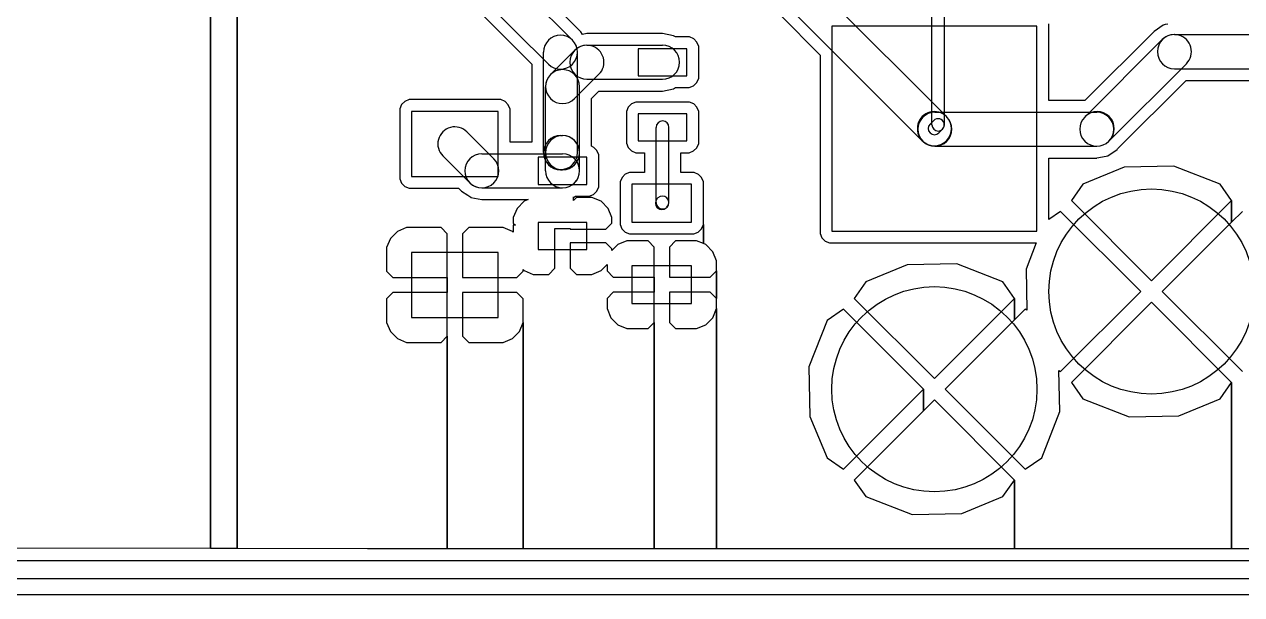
# Model space of a CAD drawing. Extents: x 32880 to 68030, y 27285 to 49782.
# Drawn here: x 45066 to 56280, y 27285 to 32540 of the extents above; entities that cross this region are included whole.
import ezdxf

# ---------------------------------------------------------------- set-up
doc = ezdxf.new("R2010")
doc.units = 0
doc.layers.add('BLACK', color=1, linetype='CONTINUOUS')

msp = doc.modelspace()

# ---------------------------------------------------------------- linework, layer by layer
at = {"layer": 'BLACK'}
for p, q in [((53427, 31613), (53427, 34545)), ((53541, 31613), (53541, 34545)), ((47027, 27710), (47027, 33116)), ((47027, 33116), (47027, 27710)), ((47027, 27710), (47027, 33116)), ((47027, 33116), (47027, 27710)), ((49505, 33004), (50115, 32394)), ((52244, 33005), (53560, 31689)), ((46780, 27711), (46780, 32791)), ((46780, 32791), (46780, 27711)), ((46780, 27711), (46780, 32791)), ((46780, 32791), (46780, 27711)), ((49283, 32782), (49893, 32172)), ((52022, 32783), (53338, 31467)), ((49283, 32629), (49740, 32173)), ((49283, 32629), (49740, 32173)), ((50192, 32470), (50032, 32629)), ((50192, 32470), (50032, 32629)), ((52024, 32629), (52396, 32257)), ((52024, 32629), (52396, 32257)), ((54394, 32523), (52504, 32523)), ((52504, 32523), (52504, 30633)), ((54394, 30633), (54394, 32523)), ((54502, 31838), (54502, 32544)), ((54502, 31838), (54502, 32544)), ((55558, 32533), (55473, 32475)), ((55558, 32533), (55473, 32475)), ((55574, 32537), (55558, 32533)), ((55574, 32537), (55558, 32533)), ((55600, 32542), (55574, 32537)), ((55600, 32542), (55574, 32537)), ((50192, 32469), (50192, 32470)), ((50192, 32469), (50192, 32470)), ((50207, 32447), (50192, 32469)), ((50207, 32447), (50192, 32469)), ((50249, 32455), (50207, 32447)), ((50249, 32455), (50207, 32447)), ((50945, 32455), (50249, 32455)), ((50945, 32455), (50249, 32455)), ((51046, 32435), (50945, 32455)), ((51046, 32435), (50945, 32455)), ((51063, 32423), (51046, 32435)), ((51063, 32423), (51046, 32435)), ((51149, 32423), (51063, 32423)), ((51149, 32423), (51063, 32423)), ((51192, 32423), (51149, 32423)), ((51192, 32423), (51149, 32423)), ((51232, 32406), (51192, 32423)), ((51232, 32406), (51192, 32423)), ((55473, 32475), (54836, 31838)), ((55473, 32475), (54836, 31838)), ((55660, 32445), (56960, 32445)), ((49913, 32077), (50137, 32301)), ((50249, 32347), (50945, 32347)), ((51170, 32315), (50720, 32315)), ((50720, 32315), (50720, 32065)), ((51170, 32065), (51170, 32315)), ((51262, 32376), (51232, 32406)), ((51262, 32376), (51232, 32406)), ((51278, 32336), (51262, 32376)), ((51278, 32336), (51262, 32376)), ((51278, 32086), (51278, 32336)), ((51278, 32086), (51278, 32336)), ((54834, 31685), (55548, 32399)), ((49848, 31358), (49848, 32282)), ((50162, 31358), (50162, 32282)), ((52396, 32257), (52396, 30612)), ((52396, 32257), (52396, 30612)), ((49740, 32173), (49740, 31455)), ((49740, 32173), (49740, 31455)), ((50135, 31855), (50359, 32079)), ((51278, 32043), (51278, 32086)), ((51278, 32043), (51278, 32086)), ((55056, 31463), (55770, 32177)), ((55660, 32131), (56960, 32131)), ((49867, 31357), (49867, 31965)), ((50181, 31357), (50181, 31965)), ((50249, 32033), (50945, 32033)), ((50720, 32065), (51170, 32065)), ((51191, 31957), (51231, 31973)), ((51191, 31957), (51231, 31973)), ((51231, 31973), (51261, 32003)), ((51231, 31973), (51261, 32003)), ((51261, 32003), (51278, 32043)), ((51261, 32003), (51278, 32043)), ((55137, 31391), (55769, 32023)), ((55137, 31391), (55769, 32023)), ((55769, 32023), (56961, 32023)), ((55769, 32023), (56961, 32023)), ((50289, 31856), (50358, 31925)), ((50289, 31856), (50358, 31925)), ((50289, 31416), (50289, 31856)), ((50289, 31416), (50289, 31856)), ((50358, 31925), (50945, 31925)), ((50358, 31925), (50945, 31925)), ((50945, 31925), (51046, 31945)), ((50945, 31925), (51046, 31945)), ((51046, 31945), (51063, 31957)), ((51046, 31945), (51063, 31957)), ((51063, 31957), (51191, 31957)), ((51063, 31957), (51191, 31957)), ((48541, 31800), (48524, 31760)), ((48541, 31800), (48524, 31760)), ((48524, 31760), (48524, 31717)), ((48524, 31760), (48524, 31717)), ((48571, 31830), (48541, 31800)), ((48571, 31830), (48541, 31800)), ((48611, 31846), (48571, 31830)), ((48611, 31846), (48571, 31830)), ((49411, 31846), (48611, 31846)), ((49411, 31846), (48611, 31846)), ((49432, 31738), (48632, 31738)), ((48632, 31738), (48632, 31138)), ((49454, 31846), (49411, 31846)), ((49454, 31846), (49411, 31846)), ((49432, 31138), (49432, 31738)), ((49494, 31829), (49454, 31846)), ((49494, 31829), (49454, 31846)), ((49524, 31799), (49494, 31829)), ((49524, 31799), (49494, 31829)), ((49540, 31759), (49524, 31799)), ((49540, 31759), (49524, 31799)), ((49540, 31455), (49540, 31759)), ((49540, 31455), (49540, 31759)), ((50629, 31777), (50612, 31737)), ((50629, 31777), (50612, 31737)), ((50612, 31737), (50612, 31694)), ((50612, 31737), (50612, 31694)), ((50659, 31807), (50629, 31777)), ((50659, 31807), (50629, 31777)), ((50699, 31823), (50659, 31807)), ((50699, 31823), (50659, 31807)), ((51149, 31823), (50699, 31823)), ((51149, 31823), (50699, 31823)), ((51192, 31823), (51149, 31823)), ((51192, 31823), (51149, 31823)), ((51232, 31806), (51192, 31823)), ((51232, 31806), (51192, 31823)), ((51262, 31776), (51232, 31806)), ((51262, 31776), (51232, 31806)), ((51278, 31736), (51262, 31776)), ((51278, 31736), (51262, 31776)), ((51278, 31486), (51278, 31736)), ((51278, 31486), (51278, 31736)), ((54836, 31838), (54502, 31838)), ((54836, 31838), (54502, 31838)), ((48524, 31717), (48524, 31117)), ((48524, 31717), (48524, 31117)), ((50612, 31694), (50612, 31444)), ((50612, 31694), (50612, 31444)), ((51170, 31715), (50720, 31715)), ((50720, 31715), (50720, 31465)), ((51170, 31465), (51170, 31715)), ((53409, 31619), (53443, 31653)), ((53454, 31730), (54944, 31730)), ((53564, 31685), (53560, 31689)), ((54838, 31689), (54834, 31685)), ((49391, 31301), (49143, 31549)), ((50005, 31514), (50023, 31514)), ((50886, 30898), (50886, 31590)), ((51004, 30898), (51004, 31590)), ((53489, 31539), (53523, 31573)), ((49740, 31455), (49540, 31455)), ((49740, 31455), (49540, 31455)), ((50311, 31406), (50289, 31416)), ((50311, 31406), (50289, 31416)), ((50341, 31376), (50311, 31406)), ((50341, 31376), (50311, 31406)), ((50612, 31444), (50628, 31404)), ((50612, 31444), (50628, 31404)), ((50628, 31404), (50658, 31374)), ((50628, 31404), (50658, 31374)), ((50720, 31465), (51170, 31465)), ((51231, 31373), (51261, 31403)), ((51231, 31373), (51261, 31403)), ((51261, 31403), (51278, 31443)), ((51261, 31403), (51278, 31443)), ((51278, 31443), (51278, 31486)), ((51278, 31443), (51278, 31486)), ((53342, 31463), (53338, 31467)), ((53454, 31416), (54944, 31416)), ((55060, 31467), (55056, 31463)), ((49169, 31079), (48921, 31327)), ((49280, 31347), (50024, 31347)), ((50249, 31315), (49799, 31315)), ((49799, 31315), (49799, 31065)), ((49867, 31191), (49867, 31357)), ((50181, 31191), (50181, 31357)), ((50249, 31065), (50249, 31315)), ((50357, 31336), (50341, 31376)), ((50357, 31336), (50341, 31376)), ((50357, 31086), (50357, 31336)), ((50357, 31086), (50357, 31336)), ((50658, 31374), (50698, 31357)), ((50658, 31374), (50698, 31357)), ((50698, 31357), (50741, 31357)), ((50698, 31357), (50741, 31357)), ((50741, 31357), (50778, 31357)), ((50741, 31357), (50778, 31357)), ((50778, 31357), (50778, 31174)), ((50778, 31357), (50778, 31174)), ((51112, 31174), (51112, 31357)), ((51112, 31357), (51191, 31357)), ((51112, 31174), (51112, 31357)), ((51112, 31357), (51191, 31357)), ((51191, 31357), (51231, 31373)), ((51191, 31357), (51231, 31373)), ((54502, 30740), (54502, 31308)), ((54502, 31308), (54945, 31308)), ((54502, 30740), (54502, 31308)), ((54502, 31308), (54945, 31308)), ((54945, 31309), (55030, 31325)), ((54945, 31309), (55030, 31325)), ((54945, 31308), (54945, 31309)), ((54945, 31308), (54945, 31309)), ((55030, 31325), (55046, 31328)), ((55030, 31325), (55046, 31328)), ((55046, 31328), (55047, 31328)), ((55046, 31328), (55047, 31328)), ((55047, 31328), (55132, 31386)), ((55047, 31328), (55132, 31386)), ((55132, 31386), (55137, 31391)), ((55132, 31386), (55137, 31391)), ((50005, 31200), (50023, 31200)), ((50642, 31174), (50602, 31158)), ((50642, 31174), (50602, 31158)), ((50778, 31174), (50642, 31174)), ((50778, 31174), (50642, 31174)), ((51192, 31174), (51112, 31174)), ((51192, 31174), (51112, 31174)), ((51235, 31174), (51192, 31174)), ((51235, 31174), (51192, 31174)), ((51275, 31157), (51235, 31174)), ((51275, 31157), (51235, 31174)), ((55197, 31224), (54817, 31067)), ((55197, 31224), (54817, 31067)), ((55655, 31233), (55197, 31224)), ((55655, 31233), (55197, 31224)), ((56081, 31067), (55655, 31233)), ((56081, 31067), (55655, 31233)), ((48524, 31117), (48540, 31077)), ((48524, 31117), (48540, 31077)), ((48540, 31077), (48570, 31047)), ((48540, 31077), (48570, 31047)), ((48632, 31138), (49432, 31138)), ((49799, 31065), (50249, 31065)), ((50357, 31043), (50357, 31086)), ((50357, 31043), (50357, 31086)), ((50572, 31128), (50555, 31088)), ((50572, 31128), (50555, 31088)), ((50555, 31088), (50555, 31045)), ((50555, 31088), (50555, 31045)), ((50602, 31158), (50572, 31128)), ((50602, 31158), (50572, 31128)), ((51213, 31066), (50663, 31066)), ((50663, 31066), (50663, 30716)), ((51213, 30716), (51213, 31066)), ((51305, 31127), (51275, 31157)), ((51305, 31127), (51275, 31157)), ((51321, 31087), (51305, 31127)), ((51321, 31087), (51305, 31127)), ((51321, 30737), (51321, 31087)), ((51321, 30737), (51321, 31087)), ((54817, 31067), (54711, 30915)), ((54817, 31067), (54711, 30915)), ((56187, 30915), (56081, 31067)), ((56187, 30915), (56081, 31067)), ((48570, 31047), (48610, 31030)), ((48570, 31047), (48610, 31030)), ((48610, 31030), (48653, 31030)), ((48610, 31030), (48653, 31030)), ((48653, 31030), (49065, 31030)), ((48653, 31030), (49065, 31030)), ((49065, 31030), (49092, 31003)), ((49065, 31030), (49092, 31003)), ((49092, 31003), (49093, 31003)), ((49092, 31003), (49093, 31003)), ((49093, 31003), (49150, 30965)), ((49093, 31003), (49150, 30965)), ((49150, 30965), (49178, 30946)), ((49150, 30965), (49178, 30946)), ((49280, 31033), (50024, 31033)), ((50125, 30945), (50142, 30957)), ((50125, 30945), (50142, 30957)), ((50142, 30957), (50270, 30957)), ((50142, 30957), (50270, 30957)), ((50270, 30957), (50310, 30973)), ((50270, 30957), (50310, 30973)), ((50310, 30973), (50340, 31003)), ((50310, 30973), (50340, 31003)), ((50340, 31003), (50357, 31043)), ((50340, 31003), (50357, 31043)), ((50555, 31045), (50555, 30695)), ((50555, 31045), (50555, 30695)), ((49178, 30946), (49179, 30945)), ((49178, 30946), (49179, 30945)), ((49179, 30945), (49279, 30926)), ((49179, 30945), (49279, 30926)), ((49279, 30926), (49280, 30925)), ((49279, 30926), (49280, 30925)), ((49280, 30925), (49707, 30925)), ((49280, 30925), (49707, 30925)), ((49605, 30844), (49570, 30760)), ((49605, 30844), (49570, 30760)), ((49669, 30909), (49605, 30844)), ((49669, 30909), (49605, 30844)), ((49707, 30925), (49669, 30909)), ((49707, 30925), (49669, 30909)), ((50119, 30944), (50125, 30945)), ((50119, 30944), (50125, 30945)), ((50124, 30944), (50119, 30944)), ((50124, 30944), (50119, 30944)), ((50151, 30944), (50124, 30917)), ((50124, 30917), (50124, 30944)), ((50151, 30944), (50124, 30917)), ((50124, 30917), (50124, 30944)), ((50204, 30944), (50151, 30944)), ((50204, 30944), (50151, 30944)), ((50295, 30944), (50204, 30944)), ((50295, 30944), (50204, 30944)), ((50379, 30909), (50295, 30944)), ((50379, 30909), (50295, 30944)), ((50443, 30844), (50379, 30909)), ((50443, 30844), (50379, 30909)), ((50478, 30760), (50443, 30844)), ((50478, 30760), (50443, 30844)), ((50902, 30940), (50896, 30934)), ((50986, 30856), (50980, 30850)), ((54711, 30915), (55449, 30177)), ((54711, 30915), (55449, 30177)), ((55449, 30177), (56187, 30915)), ((55449, 30177), (56187, 30915)), ((56187, 30717), (56187, 30915)), ((56187, 30915), (56187, 30717)), ((56187, 30717), (56187, 30915)), ((56187, 30915), (56187, 30717)), ((49570, 30760), (49570, 30709)), ((49570, 30760), (49570, 30709)), ((50478, 30709), (50478, 30760)), ((50478, 30709), (50478, 30760)), ((51321, 30694), (51321, 30737)), ((51321, 30694), (51321, 30737)), ((54612, 30816), (54502, 30740)), ((54612, 30816), (54502, 30740)), ((55350, 30078), (54612, 30816)), ((55350, 30078), (54612, 30816)), ((56286, 30816), (56187, 30717)), ((56286, 30816), (56187, 30717)), ((48502, 30632), (48438, 30567)), ((48502, 30632), (48438, 30567)), ((48586, 30667), (48502, 30632)), ((48586, 30667), (48502, 30632)), ((48677, 30667), (48586, 30667)), ((48677, 30667), (48586, 30667)), ((48905, 30667), (48677, 30667)), ((48905, 30667), (48677, 30667)), ((48962, 30610), (48905, 30667)), ((48962, 30610), (48905, 30667)), ((49159, 30667), (49102, 30610)), ((49159, 30667), (49102, 30610)), ((49387, 30667), (49159, 30667)), ((49387, 30667), (49159, 30667)), ((49478, 30667), (49387, 30667)), ((49478, 30667), (49387, 30667)), ((49562, 30632), (49478, 30667)), ((49562, 30632), (49478, 30667)), ((49570, 30624), (49562, 30632)), ((49570, 30624), (49562, 30632)), ((49570, 30709), (49589, 30690)), ((49570, 30709), (49589, 30690)), ((49589, 30690), (49570, 30690)), ((49570, 30690), (49570, 30624)), ((49589, 30690), (49570, 30690)), ((49570, 30690), (49570, 30624)), ((50249, 30715), (49799, 30715)), ((49799, 30715), (49799, 30465)), ((49954, 30652), (49954, 30660)), ((49954, 30660), (50094, 30660)), ((49954, 30652), (49954, 30660)), ((49954, 30660), (50094, 30660)), ((49954, 30528), (49954, 30652)), ((49954, 30528), (49954, 30652)), ((50094, 30660), (50094, 30652)), ((50094, 30660), (50094, 30652)), ((50094, 30652), (50421, 30652)), ((50094, 30652), (50421, 30652)), ((50249, 30465), (50249, 30715)), ((50421, 30652), (50478, 30709)), ((50421, 30652), (50478, 30709)), ((50555, 30695), (50571, 30655)), ((50555, 30695), (50571, 30655)), ((50571, 30655), (50601, 30625)), ((50571, 30655), (50601, 30625)), ((50601, 30625), (50641, 30608)), ((50601, 30625), (50641, 30608)), ((50663, 30716), (51213, 30716)), ((51234, 30608), (51274, 30624)), ((51234, 30608), (51274, 30624)), ((51274, 30624), (51304, 30654)), ((51274, 30624), (51304, 30654)), ((51304, 30654), (51321, 30694)), ((51304, 30654), (51321, 30694)), ((51321, 30520), (51321, 30694)), ((51321, 30694), (51321, 30520)), ((51321, 30520), (51321, 30694)), ((51321, 30694), (51321, 30520)), ((52504, 30633), (54394, 30633)), ((56187, 30717), (55548, 30078)), ((56187, 30717), (55548, 30078)), ((48438, 30567), (48403, 30483)), ((48438, 30567), (48403, 30483)), ((48962, 30208), (48962, 30610)), ((48962, 30208), (48962, 30610)), ((49102, 30610), (49102, 30208)), ((49102, 30610), (49102, 30208)), ((49954, 30490), (49954, 30528)), ((49954, 30490), (49954, 30528)), ((50421, 30528), (50094, 30528)), ((50094, 30528), (50094, 30293)), ((50421, 30528), (50094, 30528)), ((50094, 30528), (50094, 30293)), ((50478, 30471), (50421, 30528)), ((50478, 30471), (50421, 30528)), ((50533, 30510), (50478, 30455)), ((50533, 30510), (50478, 30455)), ((50617, 30545), (50533, 30510)), ((50617, 30545), (50533, 30510)), ((50708, 30545), (50617, 30545)), ((50708, 30545), (50617, 30545)), ((50641, 30608), (50684, 30608)), ((50641, 30608), (50684, 30608)), ((50684, 30608), (51234, 30608)), ((50684, 30608), (51234, 30608)), ((50811, 30545), (50708, 30545)), ((50811, 30545), (50708, 30545)), ((50868, 30488), (50811, 30545)), ((50868, 30488), (50811, 30545)), ((51065, 30545), (51008, 30488)), ((51065, 30545), (51008, 30488)), ((51168, 30545), (51065, 30545)), ((51168, 30545), (51065, 30545)), ((51259, 30545), (51168, 30545)), ((51259, 30545), (51168, 30545)), ((51321, 30520), (51259, 30545)), ((51321, 30520), (51259, 30545)), ((51343, 30510), (51321, 30520)), ((51343, 30510), (51321, 30520)), ((51407, 30445), (51343, 30510)), ((51407, 30445), (51343, 30510)), ((52396, 30612), (52412, 30572)), ((52396, 30612), (52412, 30572)), ((52412, 30572), (52442, 30542)), ((52412, 30572), (52442, 30542)), ((52442, 30542), (52482, 30525)), ((52442, 30542), (52482, 30525)), ((52482, 30525), (52525, 30525)), ((52482, 30525), (52525, 30525)), ((52525, 30525), (54387, 30525)), ((52525, 30525), (54387, 30525)), ((54387, 30525), (54294, 30284)), ((54387, 30525), (54294, 30284)), ((48403, 30483), (48403, 30265)), ((48403, 30483), (48403, 30265)), ((49432, 30438), (48632, 30438)), ((48632, 30438), (48632, 29838)), ((49432, 29838), (49432, 30438)), ((49799, 30465), (50249, 30465)), ((49954, 30293), (49954, 30490)), ((49954, 30293), (49954, 30490)), ((50478, 30455), (50478, 30471)), ((50478, 30455), (50478, 30471)), ((50868, 30211), (50868, 30488)), ((50868, 30211), (50868, 30488)), ((51008, 30488), (51008, 30211)), ((51008, 30488), (51008, 30211)), ((51442, 30361), (51407, 30445)), ((51442, 30361), (51407, 30445)), ((49661, 30265), (49661, 30280)), ((49661, 30280), (49669, 30271)), ((49661, 30265), (49661, 30280)), ((49661, 30280), (49669, 30271)), ((49897, 30236), (49954, 30293)), ((49897, 30236), (49954, 30293)), ((50094, 30293), (50151, 30236)), ((50094, 30293), (50151, 30236)), ((50379, 30271), (50434, 30327)), ((50379, 30271), (50434, 30327)), ((50434, 30327), (50434, 30268)), ((50434, 30327), (50434, 30268)), ((51213, 30316), (50663, 30316)), ((50663, 30316), (50663, 29966)), ((51213, 29966), (51213, 30316)), ((51442, 30268), (51442, 30361)), ((51442, 30268), (51442, 30361)), ((53197, 30324), (52817, 30167)), ((53197, 30324), (52817, 30167)), ((53655, 30333), (53197, 30324)), ((53655, 30333), (53197, 30324)), ((54081, 30167), (53655, 30333)), ((54081, 30167), (53655, 30333)), ((54294, 30284), (54301, 29906)), ((54294, 30284), (54301, 29906)), ((48403, 30265), (48460, 30208)), ((48403, 30265), (48460, 30208)), ((48460, 30208), (48962, 30208)), ((48460, 30208), (48962, 30208)), ((48962, 30068), (48962, 30208)), ((48962, 30208), (48962, 30068)), ((48962, 30068), (48962, 30208)), ((48962, 30208), (48962, 30068)), ((49102, 30208), (49604, 30208)), ((49102, 30208), (49604, 30208)), ((49604, 30208), (49661, 30265)), ((49604, 30208), (49661, 30265)), ((49669, 30271), (49753, 30236)), ((49669, 30271), (49753, 30236)), ((49753, 30236), (49844, 30236)), ((49753, 30236), (49844, 30236)), ((49844, 30236), (49897, 30236)), ((49844, 30236), (49897, 30236)), ((50151, 30236), (50204, 30236)), ((50151, 30236), (50204, 30236)), ((50204, 30236), (50295, 30236)), ((50204, 30236), (50295, 30236)), ((50295, 30236), (50379, 30271)), ((50295, 30236), (50379, 30271)), ((50434, 30268), (50491, 30211)), ((50434, 30268), (50491, 30211)), ((50491, 30211), (50868, 30211)), ((50491, 30211), (50868, 30211)), ((50868, 30071), (50868, 30211)), ((50868, 30211), (50868, 30071)), ((50868, 30071), (50868, 30211)), ((50868, 30211), (50868, 30071)), ((51008, 30211), (51385, 30211)), ((51008, 30211), (51385, 30211)), ((51385, 30211), (51442, 30268)), ((51385, 30211), (51442, 30268)), ((51442, 30014), (51442, 30268)), ((51442, 30268), (51442, 30014)), ((51442, 30014), (51442, 30268)), ((51442, 30268), (51442, 30014)), ((52817, 30167), (52711, 30015)), ((52817, 30167), (52711, 30015)), ((54187, 30015), (54081, 30167)), ((54187, 30015), (54081, 30167)), ((48460, 30068), (48403, 30011)), ((48460, 30068), (48403, 30011)), ((48962, 30068), (48460, 30068)), ((48962, 30068), (48460, 30068)), ((48962, 29666), (48962, 30068)), ((48962, 29666), (48962, 30068)), ((49604, 30068), (49102, 30068)), ((49102, 30068), (49102, 29666)), ((49604, 30068), (49102, 30068)), ((49102, 30068), (49102, 29666)), ((49661, 30011), (49604, 30068)), ((49661, 30011), (49604, 30068)), ((50491, 30071), (50434, 30014)), ((50491, 30071), (50434, 30014)), ((50868, 30071), (50491, 30071)), ((50868, 30071), (50491, 30071)), ((50868, 29794), (50868, 30071)), ((50868, 29794), (50868, 30071)), ((51385, 30071), (51008, 30071)), ((51008, 30071), (51008, 29794)), ((51385, 30071), (51008, 30071)), ((51008, 30071), (51008, 29794)), ((51442, 30014), (51385, 30071)), ((51442, 30014), (51385, 30071)), ((54612, 29340), (55350, 30078)), ((54612, 29340), (55350, 30078)), ((55548, 30078), (56286, 29340)), ((55548, 30078), (56286, 29340)), ((48403, 30011), (48403, 29793)), ((48403, 30011), (48403, 29793)), ((49661, 29793), (49661, 30011)), ((49661, 29793), (49661, 30011)), ((50434, 30014), (50434, 29921)), ((50434, 30014), (50434, 29921)), ((50663, 29966), (51213, 29966)), ((51442, 29921), (51442, 30014)), ((51442, 29921), (51442, 30014)), ((52711, 30015), (53449, 29277)), ((52711, 30015), (53449, 29277)), ((53449, 29277), (54187, 30015)), ((53449, 29277), (54187, 30015)), ((54187, 29817), (54187, 30015)), ((54187, 30015), (54187, 29817)), ((54187, 29817), (54187, 30015)), ((54187, 30015), (54187, 29817)), ((55449, 29979), (54711, 29241)), ((55449, 29979), (54711, 29241)), ((56187, 29241), (55449, 29979)), ((56187, 29241), (55449, 29979)), ((48632, 29838), (49432, 29838)), ((50434, 29921), (50469, 29837)), ((50434, 29921), (50469, 29837)), ((50469, 29837), (50533, 29772)), ((50469, 29837), (50533, 29772)), ((51343, 29772), (51407, 29837)), ((51343, 29772), (51407, 29837)), ((51407, 29837), (51442, 29921)), ((51407, 29837), (51442, 29921)), ((51442, 27708), (51442, 29921)), ((51442, 29921), (51442, 27708)), ((51442, 27708), (51442, 29921)), ((51442, 29921), (51442, 27708)), ((52612, 29916), (52460, 29810)), ((52612, 29916), (52460, 29810)), ((53350, 29178), (52612, 29916)), ((53350, 29178), (52612, 29916)), ((54286, 29916), (54187, 29817)), ((54286, 29916), (54187, 29817)), ((54301, 29906), (54286, 29916)), ((54301, 29906), (54286, 29916)), ((48403, 29793), (48438, 29709)), ((48403, 29793), (48438, 29709)), ((49626, 29709), (49661, 29793)), ((49626, 29709), (49661, 29793)), ((49661, 27708), (49661, 29793)), ((49661, 29793), (49661, 27708)), ((49661, 27708), (49661, 29793)), ((49661, 29793), (49661, 27708)), ((50533, 29772), (50617, 29737)), ((50533, 29772), (50617, 29737)), ((50617, 29737), (50708, 29737)), ((50617, 29737), (50708, 29737)), ((50708, 29737), (50811, 29737)), ((50708, 29737), (50811, 29737)), ((50811, 29737), (50868, 29794)), ((50811, 29737), (50868, 29794)), ((50868, 27708), (50868, 29794)), ((50868, 29794), (50868, 27708)), ((50868, 27708), (50868, 29794)), ((50868, 29794), (50868, 27708)), ((51008, 29794), (51065, 29737)), ((51008, 29794), (51065, 29737)), ((51065, 29737), (51168, 29737)), ((51065, 29737), (51168, 29737)), ((51168, 29737), (51259, 29737)), ((51168, 29737), (51259, 29737)), ((51259, 29737), (51343, 29772)), ((51259, 29737), (51343, 29772)), ((52460, 29810), (52294, 29384)), ((52460, 29810), (52294, 29384)), ((54187, 29817), (53548, 29178)), ((54187, 29817), (53548, 29178)), ((48438, 29709), (48502, 29644)), ((48438, 29709), (48502, 29644)), ((48502, 29644), (48586, 29609)), ((48502, 29644), (48586, 29609)), ((48586, 29609), (48677, 29609)), ((48586, 29609), (48677, 29609)), ((48677, 29609), (48905, 29609)), ((48677, 29609), (48905, 29609)), ((48905, 29609), (48962, 29666)), ((48905, 29609), (48962, 29666)), ((48962, 27708), (48962, 29666)), ((48962, 29666), (48962, 27708)), ((48962, 27708), (48962, 29666)), ((48962, 29666), (48962, 27708)), ((49102, 29666), (49159, 29609)), ((49102, 29666), (49159, 29609)), ((49159, 29609), (49387, 29609)), ((49159, 29609), (49387, 29609)), ((49387, 29609), (49478, 29609)), ((49387, 29609), (49478, 29609)), ((49478, 29609), (49562, 29644)), ((49478, 29609), (49562, 29644)), ((49562, 29644), (49626, 29709)), ((49562, 29644), (49626, 29709)), ((52294, 29384), (52303, 28926)), ((52294, 29384), (52303, 28926)), ((54604, 28972), (54596, 29351)), ((54596, 29351), (54612, 29340)), ((54604, 28972), (54596, 29351)), ((54596, 29351), (54612, 29340)), ((52612, 28440), (53350, 29178)), ((52612, 28440), (53350, 29178)), ((53350, 28980), (53350, 29178)), ((53350, 29178), (53350, 28980)), ((53350, 28980), (53350, 29178)), ((53350, 29178), (53350, 28980)), ((53548, 29178), (54286, 28440)), ((53548, 29178), (54286, 28440)), ((54711, 29241), (54817, 29089)), ((54711, 29241), (54817, 29089)), ((56081, 29089), (56187, 29241)), ((56081, 29089), (56187, 29241)), ((56187, 27708), (56187, 29241)), ((56187, 29241), (56187, 27708)), ((56187, 27708), (56187, 29241)), ((56187, 29241), (56187, 27708)), ((53449, 29079), (53350, 28980)), ((53449, 29079), (53350, 28980)), ((54187, 28341), (53449, 29079)), ((54187, 28341), (53449, 29079)), ((54817, 29089), (55243, 28923)), ((54817, 29089), (55243, 28923)), ((55701, 28932), (56081, 29089)), ((55701, 28932), (56081, 29089)), ((53350, 28980), (52711, 28341)), ((53350, 28980), (52711, 28341)), ((54438, 28546), (54604, 28972)), ((54438, 28546), (54604, 28972)), ((55243, 28923), (55701, 28932)), ((55243, 28923), (55701, 28932)), ((52303, 28926), (52460, 28546)), ((52303, 28926), (52460, 28546)), ((52460, 28546), (52612, 28440)), ((52460, 28546), (52612, 28440)), ((54286, 28440), (54438, 28546)), ((54286, 28440), (54438, 28546)), ((52711, 28341), (52817, 28189)), ((52711, 28341), (52817, 28189)), ((54081, 28189), (54187, 28341)), ((54081, 28189), (54187, 28341)), ((54187, 27708), (54187, 28341)), ((54187, 28341), (54187, 27708)), ((54187, 27708), (54187, 28341)), ((54187, 28341), (54187, 27708)), ((52817, 28189), (53243, 28023)), ((52817, 28189), (53243, 28023)), ((53701, 28032), (54081, 28189)), ((53701, 28032), (54081, 28189)), ((53243, 28023), (53701, 28032)), ((53243, 28023), (53701, 28032)), ((46780, 27711), (44835, 27713)), ((46780, 27711), (44835, 27713)), ((47027, 27710), (46780, 27711)), ((47027, 27710), (46780, 27711)), ((48226, 27708), (47027, 27710)), ((48226, 27708), (47027, 27710)), ((48962, 27708), (48226, 27708)), ((48962, 27708), (48226, 27708)), ((49661, 27708), (48962, 27708)), ((49661, 27708), (48962, 27708)), ((49954, 27708), (49661, 27708)), ((49954, 27708), (49661, 27708)), ((50868, 27708), (49954, 27708)), ((50868, 27708), (49954, 27708)), ((51442, 27708), (50868, 27708)), ((51442, 27708), (50868, 27708)), ((54187, 27708), (51442, 27708)), ((54187, 27708), (51442, 27708)), ((56187, 27708), (54187, 27708)), ((56187, 27708), (54187, 27708)), ((59815, 27708), (56187, 27708)), ((59815, 27708), (56187, 27708)), ((36309, 27600), (64773, 27600)), ((34455, 27435), (66455, 27435)), ((34455, 27285), (66455, 27285)), ((36309, 27286), (64773, 27286))]:
    msp.add_line(p, q, dxfattribs=at)
for centre in [(55449, 30078), (53449, 29178)]:
    msp.add_circle(centre, 945, dxfattribs=at)
for centre, radius, start, end in [((50005, 32282), 157, 360, 540), ((55660, 32288), 157, 90, 270), ((55659, 32288), 157, 315, 495), ((50004, 32283), 157, 225, 405), ((50249, 32190), 157, 90, 270), ((50248, 32190), 157, 315, 495), ((50945, 32190), 157, 270, 450), ((50024, 31965), 157, 360, 540), ((50024, 31966), 157, 135, 315), ((53449, 31578), 157, 405, 585), ((54949, 31578), 157, -45, 135), ((50945, 31590), 59, 360, 540), ((53454, 31573), 157, 90, 270), ((53449, 31578), 157, 225, 405), ((53453, 31574), 157, 225, 405), ((53483, 31613), 57, 315, 495), ((54945, 31574), 157, 135, 315), ((54945, 31574), 157, 135, 315), ((54944, 31573), 157, 270, 450), ((49032, 31438), 157, 405, 585), ((50005, 31357), 157, 90, 270), ((50024, 31357), 157, 360, 540), ((50023, 31357), 157, 270, 450), ((53449, 31579), 57, 135, 315), ((53484, 31613), 57, 180, 360), ((49280, 31190), 157, 90, 270), ((49280, 31190), 157, 225, 405), ((50005, 31358), 157, 180, 360), ((50024, 31357), 157, 180, 360), ((50024, 31190), 157, 270, 450), ((50024, 31191), 157, 180, 360), ((50944, 30898), 59, -45, 135), ((50938, 30892), 59, 135, 315), ((50945, 30898), 59, 180, 360)]:
    msp.add_arc(centre, radius, start, end, dxfattribs=at)

doc.saveas('drawing.dxf')
